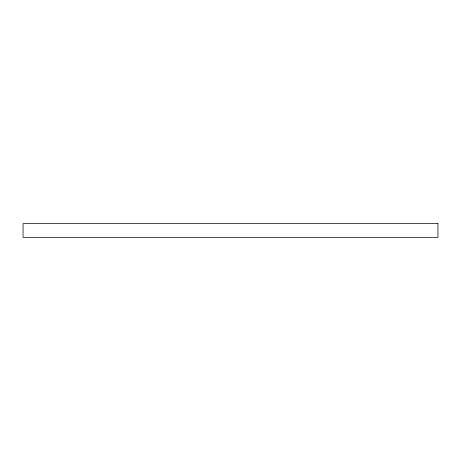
<?xml version="1.0" encoding="UTF-8"?>
<svg xmlns="http://www.w3.org/2000/svg" width="461" height="461" viewBox="0 0 461 461"><rect width="100%" height="100%" fill="white"/><g stroke="black" fill="none" stroke-linecap="round" stroke-linejoin="round"><path stroke-width="0.69" d="M437.95 223.614L23.05 223.614L23.05 237.386L437.95 237.386L437.95 223.614"/></g></svg>
